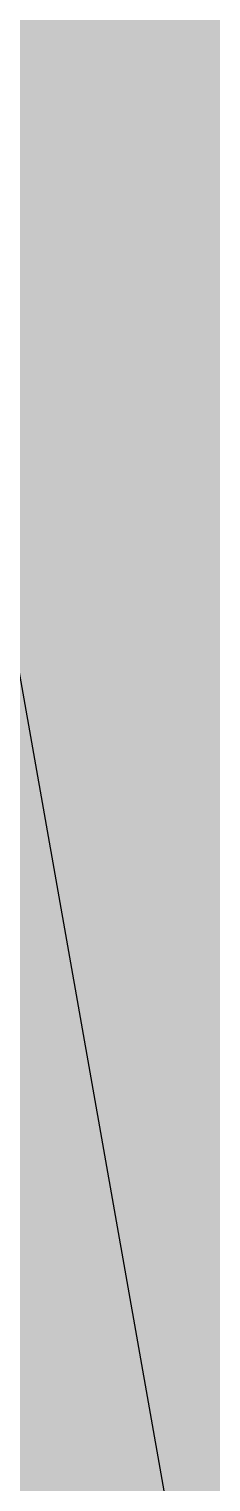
# Model space of a CAD drawing. Header units: millimetres. Extents: x -39 to 9534995, y -146829 to 289341.
# Drawn here: x 555411.12 to 555412.66, y -25099.76 to -25087.49 of the extents above; entities that cross this region are included whole.
import ezdxf
from ezdxf import colors
from ezdxf.entities.mleader import LeaderData, LeaderLine
from ezdxf.enums import TextEntityAlignment as Align
from ezdxf.math import Vec2, Vec3

# ---------------------------------------------------------------- set-up
doc = ezdxf.new("R2018")
doc.units = ezdxf.units.MM
for name, color, linetype, lineweight in [('АР_Маркер экспликации', 239, 'Continuous', 13), ('АР_Номер помещения', 250, 'Continuous', 9), ('АР_Отметки', 7, 'Continuous', 5), ('АР_Размеры', 175, 'Continuous', 9), ('АР_Сущ Несущая стена', 250, 'Continuous', 50)]:
    doc.layers.add(name, color=color, linetype=linetype, lineweight=lineweight)
doc.layers.add('АР_Названия помещений', color=124, linetype='Continuous', lineweight=5, plot=False)
doc.layers.add('АР_Помещения_площадь', color=19, linetype='Continuous', lineweight=9, plot=False)
doc.styles.add('ISOCPEUR', font='', dxfattribs={"height": 250})
doc.styles.get("Standard").update_dxf_attribs({"font": 'GOST.TTF'})
doc.styles.get('ISOCPEUR').set_extended_font_data('ISOCPEUR', italic=True)

# ---------------------------------------------------------------- blocks, each defined once
blk = doc.blocks.new('_DotSmall')
at = {"color": 0, "linetype": 'ByBlock', "const_width": 0.5}
blk.add_lwpolyline([(-0.0625, 0, 1), (0.0625, 0, 1)], format="xyb", close=True, dxfattribs=at)
blk = doc.blocks.new('*U86')
at = {"color": 7, "style": 'ISOCPEUR', "width": 0.7, "flags": 1}
blk.add_attdef('КАТЕГОРИЯ', (-499.166, -2092.186), '', height=250, dxfattribs=at)
at = {"layer": 'АР_Номер помещения', "color": 7, "style": 'ISOCPEUR', "width": 0.7}
blk.add_attdef('НОМЕР_ПОМЕЩЕНИЯ', text='', height=300, dxfattribs=at).set_placement((-13874.5, 6637.552), align=Align.MIDDLE_CENTER)
at = {"layer": 'АР_Помещения_площадь', "color": 7, "lineweight": 30, "width": 0.7, "flags": 104}
blk.add_attdef('ИМЯ_ПОМЕЩЕНИЯ', text='', height=100, dxfattribs=at).set_placement((157.628, 1217.141), align=Align.MIDDLE_CENTER)
at = {"layer": 'АР_Помещения_площадь', "color": 7, "style": 'ISOCPEUR', "width": 0.7}
blk.add_attdef('ПЛОЩАДЬ_ПОМЕЩЕНИЯ', text='', height=200, dxfattribs=at).set_placement((-12654.582, 407.672), align=Align.MIDDLE_RIGHT)
blk = doc.blocks.new('*U84')
at = {"color": 7, "style": 'ISOCPEUR', "width": 0.7, "flags": 1}
blk.add_attdef('КАТЕГОРИЯ', (-499.166, -2092.186), '', height=250, dxfattribs=at)
at = {"layer": 'АР_Номер помещения', "color": 7, "style": 'ISOCPEUR', "width": 0.7}
blk.add_attdef('НОМЕР_ПОМЕЩЕНИЯ', text='', height=300, dxfattribs=at).set_placement((-17424.901, 1870.773), align=Align.MIDDLE_CENTER)
at = {"layer": 'АР_Помещения_площадь', "color": 7, "lineweight": 30, "width": 0.7, "flags": 104}
blk.add_attdef('ИМЯ_ПОМЕЩЕНИЯ', text='', height=100, dxfattribs=at).set_placement((157.628, 1217.141), align=Align.MIDDLE_CENTER)
at = {"layer": 'АР_Помещения_площадь', "color": 7, "style": 'ISOCPEUR', "width": 0.7}
blk.add_attdef('ПЛОЩАДЬ_ПОМЕЩЕНИЯ', text='', height=200, dxfattribs=at).set_placement((-12452.811, 399.356), align=Align.MIDDLE_RIGHT)

msp = doc.modelspace()

# ---------------------------------------------------------------- linework, layer by layer
at = {"layer": 'АР_Размеры', "color": 5, "lineweight": 9, "ltscale": 100, "transparency": 33554687}
msp.add_lwpolyline([(555351.34, -25114.388), (555411.465, -25103.732), (555412.629, -25101.916), (555410.268, -25088.59), (555409.505, -25088.478), (555408.377, -25091.897), (555408.646, -25092.716), (555409.939, -25093.725), (555410.897, -25099.128), (555410.579, -25099.431), (555408.178, -25099.857), (555408.002, -25100.26), (555408.13, -25100.98), (555408.412, -25101.178), (555410.813, -25100.752), (555411.237, -25101.048), (555411.429, -25102.129), (555411.111, -25102.433), (555351.226, -25113.047)], dxfattribs=at)
msp.add_lwpolyline([(555351.34, -25114.388), (555411.465, -25103.732), (555412.629, -25101.916), (555410.268, -25088.59), (555409.505, -25088.478), (555408.377, -25091.897), (555408.646, -25092.716), (555409.939, -25093.725), (555410.897, -25099.128), (555410.579, -25099.431), (555408.178, -25099.857), (555408.002, -25100.26), (555408.13, -25100.98), (555408.412, -25101.178), (555410.813, -25100.752), (555411.237, -25101.048), (555411.429, -25102.129), (555411.111, -25102.433), (555351.226, -25113.047)], dxfattribs=at)
msp.add_lwpolyline([(555351.34, -25114.388), (555411.465, -25103.732), (555412.629, -25101.916), (555410.268, -25088.59), (555409.505, -25088.478), (555408.377, -25091.897), (555408.646, -25092.716), (555409.939, -25093.725), (555410.897, -25099.128), (555410.579, -25099.431), (555408.178, -25099.857), (555408.002, -25100.26), (555408.13, -25100.98), (555408.412, -25101.178), (555410.813, -25100.752), (555411.237, -25101.048), (555411.429, -25102.129), (555411.111, -25102.433), (555351.226, -25113.047)], dxfattribs=at)
msp.add_lwpolyline([(555351.34, -25114.388), (555411.465, -25103.732), (555412.629, -25101.916), (555410.268, -25088.59), (555409.505, -25088.478), (555408.377, -25091.897), (555408.646, -25092.716), (555409.939, -25093.725), (555410.897, -25099.128), (555410.579, -25099.431), (555408.178, -25099.857), (555408.002, -25100.26), (555408.13, -25100.98), (555408.412, -25101.178), (555410.813, -25100.752), (555411.237, -25101.048), (555411.429, -25102.129), (555411.111, -25102.433), (555351.226, -25113.047)], dxfattribs=at)
msp.add_lwpolyline([(555351.34, -25114.388), (555411.465, -25103.732), (555412.629, -25101.916), (555410.268, -25088.59), (555409.505, -25088.478), (555408.377, -25091.897), (555408.646, -25092.716), (555409.939, -25093.725), (555410.897, -25099.128), (555410.579, -25099.431), (555408.178, -25099.857), (555408.002, -25100.26), (555408.13, -25100.98), (555408.412, -25101.178), (555410.813, -25100.752), (555411.237, -25101.048), (555411.429, -25102.129), (555411.111, -25102.433), (555351.226, -25113.047)], dxfattribs=at)
msp.add_lwpolyline([(555351.34, -25114.388), (555411.465, -25103.732), (555412.629, -25101.916), (555410.268, -25088.59), (555409.505, -25088.478), (555408.377, -25091.897), (555408.646, -25092.716), (555409.939, -25093.725), (555410.897, -25099.128), (555410.579, -25099.431), (555408.178, -25099.857), (555408.002, -25100.26), (555408.13, -25100.98), (555408.412, -25101.178), (555410.813, -25100.752), (555411.237, -25101.048), (555411.429, -25102.129), (555411.111, -25102.433), (555351.226, -25113.047)], dxfattribs=at)
msp.add_lwpolyline([(555351.34, -25114.388), (555411.465, -25103.732), (555412.629, -25101.916), (555410.268, -25088.59), (555409.505, -25088.478), (555408.377, -25091.897), (555408.646, -25092.716), (555409.939, -25093.725), (555410.897, -25099.128), (555410.579, -25099.431), (555408.178, -25099.857), (555408.002, -25100.26), (555408.13, -25100.98), (555408.412, -25101.178), (555410.813, -25100.752), (555411.237, -25101.048), (555411.429, -25102.129), (555411.111, -25102.433), (555351.226, -25113.047)], dxfattribs=at)
msp.add_lwpolyline([(555351.34, -25114.388), (555411.465, -25103.732), (555412.629, -25101.916), (555410.268, -25088.59), (555409.505, -25088.478), (555408.377, -25091.897), (555408.646, -25092.716), (555409.939, -25093.725), (555410.897, -25099.128), (555410.579, -25099.431), (555408.178, -25099.857), (555408.002, -25100.26), (555408.13, -25100.98), (555408.412, -25101.178), (555410.813, -25100.752), (555411.237, -25101.048), (555411.429, -25102.129), (555411.111, -25102.433), (555351.226, -25113.047)], dxfattribs=at)
msp.add_lwpolyline([(555351.34, -25114.388), (555411.465, -25103.732), (555412.629, -25101.916), (555410.268, -25088.59), (555409.505, -25088.478), (555408.377, -25091.897), (555408.646, -25092.716), (555409.939, -25093.725), (555410.897, -25099.128), (555410.579, -25099.431), (555408.178, -25099.857), (555408.002, -25100.26), (555408.13, -25100.98), (555408.412, -25101.178), (555410.813, -25100.752), (555411.237, -25101.048), (555411.429, -25102.129), (555411.111, -25102.433), (555351.226, -25113.047)], dxfattribs=at)
msp.add_lwpolyline([(555351.34, -25114.388), (555411.465, -25103.732), (555412.629, -25101.916), (555410.268, -25088.59), (555409.505, -25088.478), (555408.377, -25091.897), (555408.646, -25092.716), (555409.939, -25093.725), (555410.897, -25099.128), (555410.579, -25099.431), (555408.178, -25099.857), (555408.002, -25100.26), (555408.13, -25100.98), (555408.412, -25101.178), (555410.813, -25100.752), (555411.237, -25101.048), (555411.429, -25102.129), (555411.111, -25102.433), (555351.226, -25113.047)], dxfattribs=at)
msp.add_lwpolyline([(555351.34, -25114.388), (555411.465, -25103.732), (555412.629, -25101.916), (555410.268, -25088.59), (555409.505, -25088.478), (555408.377, -25091.897), (555408.646, -25092.716), (555409.939, -25093.725), (555410.897, -25099.128), (555410.579, -25099.431), (555408.178, -25099.857), (555408.002, -25100.26), (555408.13, -25100.98), (555408.412, -25101.178), (555410.813, -25100.752), (555411.237, -25101.048), (555411.429, -25102.129), (555411.111, -25102.433), (555351.226, -25113.047)], dxfattribs=at)
msp.add_lwpolyline([(555351.34, -25114.388), (555411.465, -25103.732), (555412.629, -25101.916), (555410.268, -25088.59), (555409.505, -25088.478), (555408.377, -25091.897), (555408.646, -25092.716), (555409.939, -25093.725), (555410.897, -25099.128), (555410.579, -25099.431), (555408.178, -25099.857), (555408.002, -25100.26), (555408.13, -25100.98), (555408.412, -25101.178), (555410.813, -25100.752), (555411.237, -25101.048), (555411.429, -25102.129), (555411.111, -25102.433), (555351.226, -25113.047)], dxfattribs=at)
msp.add_lwpolyline([(555351.34, -25114.388), (555411.465, -25103.732), (555412.629, -25101.916), (555410.268, -25088.59), (555409.505, -25088.478), (555408.377, -25091.897), (555408.646, -25092.716), (555409.939, -25093.725), (555410.897, -25099.128), (555410.579, -25099.431), (555408.178, -25099.857), (555408.002, -25100.26), (555408.13, -25100.98), (555408.412, -25101.178), (555410.813, -25100.752), (555411.237, -25101.048), (555411.429, -25102.129), (555411.111, -25102.433), (555351.226, -25113.047)], dxfattribs=at)
msp.add_lwpolyline([(555351.34, -25114.388), (555411.465, -25103.732), (555412.629, -25101.916), (555410.268, -25088.59), (555409.505, -25088.478), (555408.377, -25091.897), (555408.646, -25092.716), (555409.939, -25093.725), (555410.897, -25099.128), (555410.579, -25099.431), (555408.178, -25099.857), (555408.002, -25100.26), (555408.13, -25100.98), (555408.412, -25101.178), (555410.813, -25100.752), (555411.237, -25101.048), (555411.429, -25102.129), (555411.111, -25102.433), (555351.226, -25113.047)], dxfattribs=at)
msp.add_lwpolyline([(555351.34, -25114.388), (555411.465, -25103.732), (555412.629, -25101.916), (555410.268, -25088.59), (555409.505, -25088.478), (555408.377, -25091.897), (555408.646, -25092.716), (555409.939, -25093.725), (555410.897, -25099.128), (555410.579, -25099.431), (555408.178, -25099.857), (555408.002, -25100.26), (555408.13, -25100.98), (555408.412, -25101.178), (555410.813, -25100.752), (555411.237, -25101.048), (555411.429, -25102.129), (555411.111, -25102.433), (555351.226, -25113.047)], dxfattribs=at)
msp.add_lwpolyline([(555351.34, -25114.388), (555411.465, -25103.732), (555412.629, -25101.916), (555410.268, -25088.59), (555409.505, -25088.478), (555408.377, -25091.897), (555408.646, -25092.716), (555409.939, -25093.725), (555410.897, -25099.128), (555410.579, -25099.431), (555408.178, -25099.857), (555408.002, -25100.26), (555408.13, -25100.98), (555408.412, -25101.178), (555410.813, -25100.752), (555411.237, -25101.048), (555411.429, -25102.129), (555411.111, -25102.433), (555351.226, -25113.047)], dxfattribs=at)
msp.add_lwpolyline([(555351.34, -25114.388), (555411.465, -25103.732), (555412.629, -25101.916), (555410.268, -25088.59), (555409.505, -25088.478), (555408.377, -25091.897), (555408.646, -25092.716), (555409.939, -25093.725), (555410.897, -25099.128), (555410.579, -25099.431), (555408.178, -25099.857), (555408.002, -25100.26), (555408.13, -25100.98), (555408.412, -25101.178), (555410.813, -25100.752), (555411.237, -25101.048), (555411.429, -25102.129), (555411.111, -25102.433), (555351.226, -25113.047)], dxfattribs=at)
msp.add_lwpolyline([(555351.34, -25114.388), (555411.465, -25103.732), (555412.629, -25101.916), (555410.268, -25088.59), (555409.505, -25088.478), (555408.377, -25091.897), (555408.646, -25092.716), (555409.939, -25093.725), (555410.897, -25099.128), (555410.579, -25099.431), (555408.178, -25099.857), (555408.002, -25100.26), (555408.13, -25100.98), (555408.412, -25101.178), (555410.813, -25100.752), (555411.237, -25101.048), (555411.429, -25102.129), (555411.111, -25102.433), (555351.226, -25113.047)], dxfattribs=at)
msp.add_lwpolyline([(555351.34, -25114.388), (555411.465, -25103.732), (555412.629, -25101.916), (555410.268, -25088.59), (555409.505, -25088.478), (555408.377, -25091.897), (555408.646, -25092.716), (555409.939, -25093.725), (555410.897, -25099.128), (555410.579, -25099.431), (555408.178, -25099.857), (555408.002, -25100.26), (555408.13, -25100.98), (555408.412, -25101.178), (555410.813, -25100.752), (555411.237, -25101.048), (555411.429, -25102.129), (555411.111, -25102.433), (555351.226, -25113.047)], dxfattribs=at)
msp.add_lwpolyline([(555351.34, -25114.388), (555411.465, -25103.732), (555412.629, -25101.916), (555410.268, -25088.59), (555409.505, -25088.478), (555408.377, -25091.897), (555408.646, -25092.716), (555409.939, -25093.725), (555410.897, -25099.128), (555410.579, -25099.431), (555408.178, -25099.857), (555408.002, -25100.26), (555408.13, -25100.98), (555408.412, -25101.178), (555410.813, -25100.752), (555411.237, -25101.048), (555411.429, -25102.129), (555411.111, -25102.433), (555351.226, -25113.047)], dxfattribs=at)
msp.add_lwpolyline([(555351.34, -25114.388), (555411.465, -25103.732), (555412.629, -25101.916), (555410.268, -25088.59), (555409.505, -25088.478), (555408.377, -25091.897), (555408.646, -25092.716), (555409.939, -25093.725), (555410.897, -25099.128), (555410.579, -25099.431), (555408.178, -25099.857), (555408.002, -25100.26), (555408.13, -25100.98), (555408.412, -25101.178), (555410.813, -25100.752), (555411.237, -25101.048), (555411.429, -25102.129), (555411.111, -25102.433), (555351.226, -25113.047)], dxfattribs=at)
msp.add_lwpolyline([(555351.34, -25114.388), (555411.465, -25103.732), (555412.629, -25101.916), (555410.268, -25088.59), (555409.505, -25088.478), (555408.377, -25091.897), (555408.646, -25092.716), (555409.939, -25093.725), (555410.897, -25099.128), (555410.579, -25099.431), (555408.178, -25099.857), (555408.002, -25100.26), (555408.13, -25100.98), (555408.412, -25101.178), (555410.813, -25100.752), (555411.237, -25101.048), (555411.429, -25102.129), (555411.111, -25102.433), (555351.226, -25113.047)], dxfattribs=at)
msp.add_lwpolyline([(555351.34, -25114.388), (555411.465, -25103.732), (555412.629, -25101.916), (555410.268, -25088.59), (555409.505, -25088.478), (555408.377, -25091.897), (555408.646, -25092.716), (555409.939, -25093.725), (555410.897, -25099.128), (555410.579, -25099.431), (555408.178, -25099.857), (555408.002, -25100.26), (555408.13, -25100.98), (555408.412, -25101.178), (555410.813, -25100.752), (555411.237, -25101.048), (555411.429, -25102.129), (555411.111, -25102.433), (555351.226, -25113.047)], dxfattribs=at)
msp.add_lwpolyline([(555351.34, -25114.388), (555411.465, -25103.732), (555412.629, -25101.916), (555410.268, -25088.59), (555409.505, -25088.478), (555408.377, -25091.897), (555408.646, -25092.716), (555409.939, -25093.725), (555410.897, -25099.128), (555410.579, -25099.431), (555408.178, -25099.857), (555408.002, -25100.26), (555408.13, -25100.98), (555408.412, -25101.178), (555410.813, -25100.752), (555411.237, -25101.048), (555411.429, -25102.129), (555411.111, -25102.433), (555351.226, -25113.047)], dxfattribs=at)
msp.add_lwpolyline([(555351.34, -25114.388), (555411.465, -25103.732), (555412.629, -25101.916), (555410.268, -25088.59), (555409.505, -25088.478), (555408.377, -25091.897), (555408.646, -25092.716), (555409.939, -25093.725), (555410.897, -25099.128), (555410.579, -25099.431), (555408.178, -25099.857), (555408.002, -25100.26), (555408.13, -25100.98), (555408.412, -25101.178), (555410.813, -25100.752), (555411.237, -25101.048), (555411.429, -25102.129), (555411.111, -25102.433), (555351.226, -25113.047)], dxfattribs=at)
msp.add_lwpolyline([(555351.34, -25114.388), (555411.465, -25103.732), (555412.629, -25101.916), (555410.268, -25088.59), (555409.505, -25088.478), (555408.377, -25091.897), (555408.646, -25092.716), (555409.939, -25093.725), (555410.897, -25099.128), (555410.579, -25099.431), (555408.178, -25099.857), (555408.002, -25100.26), (555408.13, -25100.98), (555408.412, -25101.178), (555410.813, -25100.752), (555411.237, -25101.048), (555411.429, -25102.129), (555411.111, -25102.433), (555351.226, -25113.047)], dxfattribs=at)
msp.add_lwpolyline([(555351.34, -25114.388), (555411.465, -25103.732), (555412.629, -25101.916), (555410.268, -25088.59), (555409.505, -25088.478), (555408.377, -25091.897), (555408.646, -25092.716), (555409.939, -25093.725), (555410.897, -25099.128), (555410.579, -25099.431), (555408.178, -25099.857), (555408.002, -25100.26), (555408.13, -25100.98), (555408.412, -25101.178), (555410.813, -25100.752), (555411.237, -25101.048), (555411.429, -25102.129), (555411.111, -25102.433), (555351.226, -25113.047)], dxfattribs=at)
msp.add_lwpolyline([(555351.34, -25114.388), (555411.465, -25103.732), (555412.629, -25101.916), (555410.268, -25088.59), (555409.505, -25088.478), (555408.377, -25091.897), (555408.646, -25092.716), (555409.939, -25093.725), (555410.897, -25099.128), (555410.579, -25099.431), (555408.178, -25099.857), (555408.002, -25100.26), (555408.13, -25100.98), (555408.412, -25101.178), (555410.813, -25100.752), (555411.237, -25101.048), (555411.429, -25102.129), (555411.111, -25102.433), (555351.226, -25113.047)], dxfattribs=at)
msp.add_lwpolyline([(555351.34, -25114.388), (555411.465, -25103.732), (555412.629, -25101.916), (555410.268, -25088.59), (555409.505, -25088.478), (555408.377, -25091.897), (555408.646, -25092.716), (555409.939, -25093.725), (555410.897, -25099.128), (555410.579, -25099.431), (555408.178, -25099.857), (555408.002, -25100.26), (555408.13, -25100.98), (555408.412, -25101.178), (555410.813, -25100.752), (555411.237, -25101.048), (555411.429, -25102.129), (555411.111, -25102.433), (555351.226, -25113.047)], dxfattribs=at)
msp.add_lwpolyline([(555351.34, -25114.388), (555411.465, -25103.732), (555412.629, -25101.916), (555410.268, -25088.59), (555409.505, -25088.478), (555408.377, -25091.897), (555408.646, -25092.716), (555409.939, -25093.725), (555410.897, -25099.128), (555410.579, -25099.431), (555408.178, -25099.857), (555408.002, -25100.26), (555408.13, -25100.98), (555408.412, -25101.178), (555410.813, -25100.752), (555411.237, -25101.048), (555411.429, -25102.129), (555411.111, -25102.433), (555351.226, -25113.047)], dxfattribs=at)
msp.add_lwpolyline([(555351.34, -25114.388), (555411.465, -25103.732), (555412.629, -25101.916), (555410.268, -25088.59), (555409.505, -25088.478), (555408.377, -25091.897), (555408.646, -25092.716), (555409.939, -25093.725), (555410.897, -25099.128), (555410.579, -25099.431), (555408.178, -25099.857), (555408.002, -25100.26), (555408.13, -25100.98), (555408.412, -25101.178), (555410.813, -25100.752), (555411.237, -25101.048), (555411.429, -25102.129), (555411.111, -25102.433), (555351.226, -25113.047)], dxfattribs=at)
msp.add_lwpolyline([(555351.34, -25114.388), (555411.465, -25103.732), (555412.629, -25101.916), (555410.268, -25088.59), (555409.505, -25088.478), (555408.377, -25091.897), (555408.646, -25092.716), (555409.939, -25093.725), (555410.897, -25099.128), (555410.579, -25099.431), (555408.178, -25099.857), (555408.002, -25100.26), (555408.13, -25100.98), (555408.412, -25101.178), (555410.813, -25100.752), (555411.237, -25101.048), (555411.429, -25102.129), (555411.111, -25102.433), (555351.226, -25113.047)], dxfattribs=at)
msp.add_lwpolyline([(555351.34, -25114.388), (555411.465, -25103.732), (555412.629, -25101.916), (555410.268, -25088.59), (555409.505, -25088.478), (555408.377, -25091.897), (555408.646, -25092.716), (555409.939, -25093.725), (555410.897, -25099.128), (555410.579, -25099.431), (555408.178, -25099.857), (555408.002, -25100.26), (555408.13, -25100.98), (555408.412, -25101.178), (555410.813, -25100.752), (555411.237, -25101.048), (555411.429, -25102.129), (555411.111, -25102.433), (555351.226, -25113.047)], dxfattribs=at)
msp.add_lwpolyline([(555351.34, -25114.388), (555411.465, -25103.732), (555412.629, -25101.916), (555410.268, -25088.59), (555409.505, -25088.478), (555408.377, -25091.897), (555408.646, -25092.716), (555409.939, -25093.725), (555410.897, -25099.128), (555410.579, -25099.431), (555408.178, -25099.857), (555408.002, -25100.26), (555408.13, -25100.98), (555408.412, -25101.178), (555410.813, -25100.752), (555411.237, -25101.048), (555411.429, -25102.129), (555411.111, -25102.433), (555351.226, -25113.047)], dxfattribs=at)
msp.add_lwpolyline([(555351.34, -25114.388), (555411.465, -25103.732), (555412.629, -25101.916), (555410.268, -25088.59), (555409.505, -25088.478), (555408.377, -25091.897), (555408.646, -25092.716), (555409.939, -25093.725), (555410.897, -25099.128), (555410.579, -25099.431), (555408.178, -25099.857), (555408.002, -25100.26), (555408.13, -25100.98), (555408.412, -25101.178), (555410.813, -25100.752), (555411.237, -25101.048), (555411.429, -25102.129), (555411.111, -25102.433), (555351.226, -25113.047)], dxfattribs=at)
msp.add_lwpolyline([(555351.34, -25114.388), (555411.465, -25103.732), (555412.629, -25101.916), (555410.268, -25088.59), (555409.505, -25088.478), (555408.377, -25091.897), (555408.646, -25092.716), (555409.939, -25093.725), (555410.897, -25099.128), (555410.579, -25099.431), (555408.178, -25099.857), (555408.002, -25100.26), (555408.13, -25100.98), (555408.412, -25101.178), (555410.813, -25100.752), (555411.237, -25101.048), (555411.429, -25102.129), (555411.111, -25102.433), (555351.226, -25113.047)], dxfattribs=at)
msp.add_lwpolyline([(555351.34, -25114.388), (555411.465, -25103.732), (555412.629, -25101.916), (555410.268, -25088.59), (555409.505, -25088.478), (555408.377, -25091.897), (555408.646, -25092.716), (555409.939, -25093.725), (555410.897, -25099.128), (555410.579, -25099.431), (555408.178, -25099.857), (555408.002, -25100.26), (555408.13, -25100.98), (555408.412, -25101.178), (555410.813, -25100.752), (555411.237, -25101.048), (555411.429, -25102.129), (555411.111, -25102.433), (555351.226, -25113.047)], dxfattribs=at)
msp.add_lwpolyline([(555351.34, -25114.388), (555411.465, -25103.732), (555412.629, -25101.916), (555410.268, -25088.59), (555409.505, -25088.478), (555408.377, -25091.897), (555408.646, -25092.716), (555409.939, -25093.725), (555410.897, -25099.128), (555410.579, -25099.431), (555408.178, -25099.857), (555408.002, -25100.26), (555408.13, -25100.98), (555408.412, -25101.178), (555410.813, -25100.752), (555411.237, -25101.048), (555411.429, -25102.129), (555411.111, -25102.433), (555351.226, -25113.047)], dxfattribs=at)
msp.add_lwpolyline([(555351.34, -25114.388), (555411.465, -25103.732), (555412.629, -25101.916), (555410.268, -25088.59), (555409.505, -25088.478), (555408.377, -25091.897), (555408.646, -25092.716), (555409.939, -25093.725), (555410.897, -25099.128), (555410.579, -25099.431), (555408.178, -25099.857), (555408.002, -25100.26), (555408.13, -25100.98), (555408.412, -25101.178), (555410.813, -25100.752), (555411.237, -25101.048), (555411.429, -25102.129), (555411.111, -25102.433), (555351.226, -25113.047)], dxfattribs=at)
msp.add_lwpolyline([(555351.34, -25114.388), (555411.465, -25103.732), (555412.629, -25101.916), (555410.268, -25088.59), (555409.505, -25088.478), (555408.377, -25091.897), (555408.646, -25092.716), (555409.939, -25093.725), (555410.897, -25099.128), (555410.579, -25099.431), (555408.178, -25099.857), (555408.002, -25100.26), (555408.13, -25100.98), (555408.412, -25101.178), (555410.813, -25100.752), (555411.237, -25101.048), (555411.429, -25102.129), (555411.111, -25102.433), (555351.226, -25113.047)], dxfattribs=at)
msp.add_lwpolyline([(555351.34, -25114.388), (555411.465, -25103.732), (555412.629, -25101.916), (555410.268, -25088.59), (555409.505, -25088.478), (555408.377, -25091.897), (555408.646, -25092.716), (555409.939, -25093.725), (555410.897, -25099.128), (555410.579, -25099.431), (555408.178, -25099.857), (555408.002, -25100.26), (555408.13, -25100.98), (555408.412, -25101.178), (555410.813, -25100.752), (555411.237, -25101.048), (555411.429, -25102.129), (555411.111, -25102.433), (555351.226, -25113.047)], dxfattribs=at)
msp.add_lwpolyline([(555351.34, -25114.388), (555411.465, -25103.732), (555412.629, -25101.916), (555410.268, -25088.59), (555409.505, -25088.478), (555408.377, -25091.897), (555408.646, -25092.716), (555409.939, -25093.725), (555410.897, -25099.128), (555410.579, -25099.431), (555408.178, -25099.857), (555408.002, -25100.26), (555408.13, -25100.98), (555408.412, -25101.178), (555410.813, -25100.752), (555411.237, -25101.048), (555411.429, -25102.129), (555411.111, -25102.433), (555351.226, -25113.047)], dxfattribs=at)
msp.add_lwpolyline([(555351.34, -25114.388), (555411.465, -25103.732), (555412.629, -25101.916), (555410.268, -25088.59), (555409.505, -25088.478), (555408.377, -25091.897), (555408.646, -25092.716), (555409.939, -25093.725), (555410.897, -25099.128), (555410.579, -25099.431), (555408.178, -25099.857), (555408.002, -25100.26), (555408.13, -25100.98), (555408.412, -25101.178), (555410.813, -25100.752), (555411.237, -25101.048), (555411.429, -25102.129), (555411.111, -25102.433), (555351.226, -25113.047)], dxfattribs=at)
msp.add_lwpolyline([(555351.34, -25114.388), (555411.465, -25103.732), (555412.629, -25101.916), (555410.268, -25088.59), (555409.505, -25088.478), (555408.377, -25091.897), (555408.646, -25092.716), (555409.939, -25093.725), (555410.897, -25099.128), (555410.579, -25099.431), (555408.178, -25099.857), (555408.002, -25100.26), (555408.13, -25100.98), (555408.412, -25101.178), (555410.813, -25100.752), (555411.237, -25101.048), (555411.429, -25102.129), (555411.111, -25102.433), (555351.226, -25113.047)], dxfattribs=at)
msp.add_lwpolyline([(555351.34, -25114.388), (555411.465, -25103.732), (555412.629, -25101.916), (555410.268, -25088.59), (555409.505, -25088.478), (555408.377, -25091.897), (555408.646, -25092.716), (555409.939, -25093.725), (555410.897, -25099.128), (555410.579, -25099.431), (555408.178, -25099.857), (555408.002, -25100.26), (555408.13, -25100.98), (555408.412, -25101.178), (555410.813, -25100.752), (555411.237, -25101.048), (555411.429, -25102.129), (555411.111, -25102.433), (555351.226, -25113.047)], dxfattribs=at)
msp.add_lwpolyline([(555351.34, -25114.388), (555411.465, -25103.732), (555412.629, -25101.916), (555410.268, -25088.59), (555409.505, -25088.478), (555408.377, -25091.897), (555408.646, -25092.716), (555409.939, -25093.725), (555410.897, -25099.128), (555410.579, -25099.431), (555408.178, -25099.857), (555408.002, -25100.26), (555408.13, -25100.98), (555408.412, -25101.178), (555410.813, -25100.752), (555411.237, -25101.048), (555411.429, -25102.129), (555411.111, -25102.433), (555351.226, -25113.047)], dxfattribs=at)
msp.add_lwpolyline([(555351.34, -25114.388), (555411.465, -25103.732), (555412.629, -25101.916), (555410.268, -25088.59), (555409.505, -25088.478), (555408.377, -25091.897), (555408.646, -25092.716), (555409.939, -25093.725), (555410.897, -25099.128), (555410.579, -25099.431), (555408.178, -25099.857), (555408.002, -25100.26), (555408.13, -25100.98), (555408.412, -25101.178), (555410.813, -25100.752), (555411.237, -25101.048), (555411.429, -25102.129), (555411.111, -25102.433), (555351.226, -25113.047)], dxfattribs=at)
msp.add_lwpolyline([(555351.34, -25114.388), (555411.465, -25103.732), (555412.629, -25101.916), (555410.268, -25088.59), (555409.505, -25088.478), (555408.377, -25091.897), (555408.646, -25092.716), (555409.939, -25093.725), (555410.897, -25099.128), (555410.579, -25099.431), (555408.178, -25099.857), (555408.002, -25100.26), (555408.13, -25100.98), (555408.412, -25101.178), (555410.813, -25100.752), (555411.237, -25101.048), (555411.429, -25102.129), (555411.111, -25102.433), (555351.226, -25113.047)], dxfattribs=at)
msp.add_lwpolyline([(555351.34, -25114.388), (555411.465, -25103.732), (555412.629, -25101.916), (555410.268, -25088.59), (555409.505, -25088.478), (555408.377, -25091.897), (555408.646, -25092.716), (555409.939, -25093.725), (555410.897, -25099.128), (555410.579, -25099.431), (555408.178, -25099.857), (555408.002, -25100.26), (555408.13, -25100.98), (555408.412, -25101.178), (555410.813, -25100.752), (555411.237, -25101.048), (555411.429, -25102.129), (555411.111, -25102.433), (555351.226, -25113.047)], dxfattribs=at)
msp.add_lwpolyline([(555351.34, -25114.388), (555411.465, -25103.732), (555412.629, -25101.916), (555410.268, -25088.59), (555409.505, -25088.478), (555408.377, -25091.897), (555408.646, -25092.716), (555409.939, -25093.725), (555410.897, -25099.128), (555410.579, -25099.431), (555408.178, -25099.857), (555408.002, -25100.26), (555408.13, -25100.98), (555408.412, -25101.178), (555410.813, -25100.752), (555411.237, -25101.048), (555411.429, -25102.129), (555411.111, -25102.433), (555351.226, -25113.047)], dxfattribs=at)
msp.add_lwpolyline([(555351.34, -25114.388), (555411.465, -25103.732), (555412.629, -25101.916), (555410.268, -25088.59), (555409.505, -25088.478), (555408.377, -25091.897), (555408.646, -25092.716), (555409.939, -25093.725), (555410.897, -25099.128), (555410.579, -25099.431), (555408.178, -25099.857), (555408.002, -25100.26), (555408.13, -25100.98), (555408.412, -25101.178), (555410.813, -25100.752), (555411.237, -25101.048), (555411.429, -25102.129), (555411.111, -25102.433), (555351.226, -25113.047)], dxfattribs=at)
msp.add_lwpolyline([(555351.34, -25114.388), (555411.465, -25103.732), (555412.629, -25101.916), (555410.268, -25088.59), (555409.505, -25088.478), (555408.377, -25091.897), (555408.646, -25092.716), (555409.939, -25093.725), (555410.897, -25099.128), (555410.579, -25099.431), (555408.178, -25099.857), (555408.002, -25100.26), (555408.13, -25100.98), (555408.412, -25101.178), (555410.813, -25100.752), (555411.237, -25101.048), (555411.429, -25102.129), (555411.111, -25102.433), (555351.226, -25113.047)], dxfattribs=at)
msp.add_lwpolyline([(555351.34, -25114.388), (555411.465, -25103.732), (555412.629, -25101.916), (555410.268, -25088.59), (555409.505, -25088.478), (555408.377, -25091.897), (555408.646, -25092.716), (555409.939, -25093.725), (555410.897, -25099.128), (555410.579, -25099.431), (555408.178, -25099.857), (555408.002, -25100.26), (555408.13, -25100.98), (555408.412, -25101.178), (555410.813, -25100.752), (555411.237, -25101.048), (555411.429, -25102.129), (555411.111, -25102.433), (555351.226, -25113.047)], dxfattribs=at)
msp.add_lwpolyline([(555351.34, -25114.388), (555411.465, -25103.732), (555412.629, -25101.916), (555410.268, -25088.59), (555409.505, -25088.478), (555408.377, -25091.897), (555408.646, -25092.716), (555409.939, -25093.725), (555410.897, -25099.128), (555410.579, -25099.431), (555408.178, -25099.857), (555408.002, -25100.26), (555408.13, -25100.98), (555408.412, -25101.178), (555410.813, -25100.752), (555411.237, -25101.048), (555411.429, -25102.129), (555411.111, -25102.433), (555351.226, -25113.047)], dxfattribs=at)
msp.add_lwpolyline([(555351.34, -25114.388), (555411.465, -25103.732), (555412.629, -25101.916), (555410.268, -25088.59), (555409.505, -25088.478), (555408.377, -25091.897), (555408.646, -25092.716), (555409.939, -25093.725), (555410.897, -25099.128), (555410.579, -25099.431), (555408.178, -25099.857), (555408.002, -25100.26), (555408.13, -25100.98), (555408.412, -25101.178), (555410.813, -25100.752), (555411.237, -25101.048), (555411.429, -25102.129), (555411.111, -25102.433), (555351.226, -25113.047)], dxfattribs=at)
msp.add_lwpolyline([(555351.34, -25114.388), (555411.465, -25103.732), (555412.629, -25101.916), (555410.268, -25088.59), (555409.505, -25088.478), (555408.377, -25091.897), (555408.646, -25092.716), (555409.939, -25093.725), (555410.897, -25099.128), (555410.579, -25099.431), (555408.178, -25099.857), (555408.002, -25100.26), (555408.13, -25100.98), (555408.412, -25101.178), (555410.813, -25100.752), (555411.237, -25101.048), (555411.429, -25102.129), (555411.111, -25102.433), (555351.226, -25113.047)], dxfattribs=at)
msp.add_lwpolyline([(555351.34, -25114.388), (555411.465, -25103.732), (555412.629, -25101.916), (555410.268, -25088.59), (555409.505, -25088.478), (555408.377, -25091.897), (555408.646, -25092.716), (555409.939, -25093.725), (555410.897, -25099.128), (555410.579, -25099.431), (555408.178, -25099.857), (555408.002, -25100.26), (555408.13, -25100.98), (555408.412, -25101.178), (555410.813, -25100.752), (555411.237, -25101.048), (555411.429, -25102.129), (555411.111, -25102.433), (555351.226, -25113.047)], dxfattribs=at)
msp.add_lwpolyline([(555351.34, -25114.388), (555411.465, -25103.732), (555412.629, -25101.916), (555410.268, -25088.59), (555409.505, -25088.478), (555408.377, -25091.897), (555408.646, -25092.716), (555409.939, -25093.725), (555410.897, -25099.128), (555410.579, -25099.431), (555408.178, -25099.857), (555408.002, -25100.26), (555408.13, -25100.98), (555408.412, -25101.178), (555410.813, -25100.752), (555411.237, -25101.048), (555411.429, -25102.129), (555411.111, -25102.433), (555351.226, -25113.047)], dxfattribs=at)
msp.add_lwpolyline([(555351.34, -25114.388), (555411.465, -25103.732), (555412.629, -25101.916), (555410.268, -25088.59), (555409.505, -25088.478), (555408.377, -25091.897), (555408.646, -25092.716), (555409.939, -25093.725), (555410.897, -25099.128), (555410.579, -25099.431), (555408.178, -25099.857), (555408.002, -25100.26), (555408.13, -25100.98), (555408.412, -25101.178), (555410.813, -25100.752), (555411.237, -25101.048), (555411.429, -25102.129), (555411.111, -25102.433), (555351.226, -25113.047)], dxfattribs=at)
msp.add_lwpolyline([(555351.34, -25114.388), (555411.465, -25103.732), (555412.629, -25101.916), (555410.268, -25088.59), (555409.505, -25088.478), (555408.377, -25091.897), (555408.646, -25092.716), (555409.939, -25093.725), (555410.897, -25099.128), (555410.579, -25099.431), (555408.178, -25099.857), (555408.002, -25100.26), (555408.13, -25100.98), (555408.412, -25101.178), (555410.813, -25100.752), (555411.237, -25101.048), (555411.429, -25102.129), (555411.111, -25102.433), (555351.226, -25113.047)], dxfattribs=at)
msp.add_lwpolyline([(555351.34, -25114.388), (555411.465, -25103.732), (555412.629, -25101.916), (555410.268, -25088.59), (555409.505, -25088.478), (555408.377, -25091.897), (555408.646, -25092.716), (555409.939, -25093.725), (555410.897, -25099.128), (555410.579, -25099.431), (555408.178, -25099.857), (555408.002, -25100.26), (555408.13, -25100.98), (555408.412, -25101.178), (555410.813, -25100.752), (555411.237, -25101.048), (555411.429, -25102.129), (555411.111, -25102.433), (555351.226, -25113.047)], dxfattribs=at)
msp.add_lwpolyline([(555351.34, -25114.388), (555411.465, -25103.732), (555412.629, -25101.916), (555410.268, -25088.59), (555409.505, -25088.478), (555408.377, -25091.897), (555408.646, -25092.716), (555409.939, -25093.725), (555410.897, -25099.128), (555410.579, -25099.431), (555408.178, -25099.857), (555408.002, -25100.26), (555408.13, -25100.98), (555408.412, -25101.178), (555410.813, -25100.752), (555411.237, -25101.048), (555411.429, -25102.129), (555411.111, -25102.433), (555351.226, -25113.047)], dxfattribs=at)
msp.add_lwpolyline([(555351.34, -25114.388), (555411.465, -25103.732), (555412.629, -25101.916), (555410.268, -25088.59), (555409.505, -25088.478), (555408.377, -25091.897), (555408.646, -25092.716), (555409.939, -25093.725), (555410.897, -25099.128), (555410.579, -25099.431), (555408.178, -25099.857), (555408.002, -25100.26), (555408.13, -25100.98), (555408.412, -25101.178), (555410.813, -25100.752), (555411.237, -25101.048), (555411.429, -25102.129), (555411.111, -25102.433), (555351.226, -25113.047)], dxfattribs=at)
msp.add_lwpolyline([(555351.34, -25114.388), (555411.465, -25103.732), (555412.629, -25101.916), (555410.268, -25088.59), (555409.505, -25088.478), (555408.377, -25091.897), (555408.646, -25092.716), (555409.939, -25093.725), (555410.897, -25099.128), (555410.579, -25099.431), (555408.178, -25099.857), (555408.002, -25100.26), (555408.13, -25100.98), (555408.412, -25101.178), (555410.813, -25100.752), (555411.237, -25101.048), (555411.429, -25102.129), (555411.111, -25102.433), (555351.226, -25113.047)], dxfattribs=at)
msp.add_lwpolyline([(555351.34, -25114.388), (555411.465, -25103.732), (555412.629, -25101.916), (555410.268, -25088.59), (555409.505, -25088.478), (555408.377, -25091.897), (555408.646, -25092.716), (555409.939, -25093.725), (555410.897, -25099.128), (555410.579, -25099.431), (555408.178, -25099.857), (555408.002, -25100.26), (555408.13, -25100.98), (555408.412, -25101.178), (555410.813, -25100.752), (555411.237, -25101.048), (555411.429, -25102.129), (555411.111, -25102.433), (555351.226, -25113.047)], dxfattribs=at)
msp.add_lwpolyline([(555351.34, -25114.388), (555411.465, -25103.732), (555412.629, -25101.916), (555410.268, -25088.59), (555409.505, -25088.478), (555408.377, -25091.897), (555408.646, -25092.716), (555409.939, -25093.725), (555410.897, -25099.128), (555410.579, -25099.431), (555408.178, -25099.857), (555408.002, -25100.26), (555408.13, -25100.98), (555408.412, -25101.178), (555410.813, -25100.752), (555411.237, -25101.048), (555411.429, -25102.129), (555411.111, -25102.433), (555351.226, -25113.047)], dxfattribs=at)
msp.add_lwpolyline([(555351.34, -25114.388), (555411.465, -25103.732), (555412.629, -25101.916), (555410.268, -25088.59), (555409.505, -25088.478), (555408.377, -25091.897), (555408.646, -25092.716), (555409.939, -25093.725), (555410.897, -25099.128), (555410.579, -25099.431), (555408.178, -25099.857), (555408.002, -25100.26), (555408.13, -25100.98), (555408.412, -25101.178), (555410.813, -25100.752), (555411.237, -25101.048), (555411.429, -25102.129), (555411.111, -25102.433), (555351.226, -25113.047)], dxfattribs=at)
msp.add_lwpolyline([(555351.34, -25114.388), (555411.465, -25103.732), (555412.629, -25101.916), (555410.268, -25088.59), (555409.505, -25088.478), (555408.377, -25091.897), (555408.646, -25092.716), (555409.939, -25093.725), (555410.897, -25099.128), (555410.579, -25099.431), (555408.178, -25099.857), (555408.002, -25100.26), (555408.13, -25100.98), (555408.412, -25101.178), (555410.813, -25100.752), (555411.237, -25101.048), (555411.429, -25102.129), (555411.111, -25102.433), (555351.226, -25113.047)], dxfattribs=at)
msp.add_lwpolyline([(555351.34, -25114.388), (555411.465, -25103.732), (555412.629, -25101.916), (555410.268, -25088.59), (555409.505, -25088.478), (555408.377, -25091.897), (555408.646, -25092.716), (555409.939, -25093.725), (555410.897, -25099.128), (555410.579, -25099.431), (555408.178, -25099.857), (555408.002, -25100.26), (555408.13, -25100.98), (555408.412, -25101.178), (555410.813, -25100.752), (555411.237, -25101.048), (555411.429, -25102.129), (555411.111, -25102.433), (555351.226, -25113.047)], dxfattribs=at)
msp.add_lwpolyline([(555351.34, -25114.388), (555411.465, -25103.732), (555412.629, -25101.916), (555410.268, -25088.59), (555409.505, -25088.478), (555408.377, -25091.897), (555408.646, -25092.716), (555409.939, -25093.725), (555410.897, -25099.128), (555410.579, -25099.431), (555408.178, -25099.857), (555408.002, -25100.26), (555408.13, -25100.98), (555408.412, -25101.178), (555410.813, -25100.752), (555411.237, -25101.048), (555411.429, -25102.129), (555411.111, -25102.433), (555351.226, -25113.047)], dxfattribs=at)
msp.add_lwpolyline([(555351.34, -25114.388), (555411.465, -25103.732), (555412.629, -25101.916), (555410.268, -25088.59), (555409.505, -25088.478), (555408.377, -25091.897), (555408.646, -25092.716), (555409.939, -25093.725), (555410.897, -25099.128), (555410.579, -25099.431), (555408.178, -25099.857), (555408.002, -25100.26), (555408.13, -25100.98), (555408.412, -25101.178), (555410.813, -25100.752), (555411.237, -25101.048), (555411.429, -25102.129), (555411.111, -25102.433), (555351.226, -25113.047)], dxfattribs=at)
msp.add_lwpolyline([(555351.34, -25114.388), (555411.465, -25103.732), (555412.629, -25101.916), (555410.268, -25088.59), (555409.505, -25088.478), (555408.377, -25091.897), (555408.646, -25092.716), (555409.939, -25093.725), (555410.897, -25099.128), (555410.579, -25099.431), (555408.178, -25099.857), (555408.002, -25100.26), (555408.13, -25100.98), (555408.412, -25101.178), (555410.813, -25100.752), (555411.237, -25101.048), (555411.429, -25102.129), (555411.111, -25102.433), (555351.226, -25113.047)], dxfattribs=at)
msp.add_lwpolyline([(555351.34, -25114.388), (555411.465, -25103.732), (555412.629, -25101.916), (555410.268, -25088.59), (555409.505, -25088.478), (555408.377, -25091.897), (555408.646, -25092.716), (555409.939, -25093.725), (555410.897, -25099.128), (555410.579, -25099.431), (555408.178, -25099.857), (555408.002, -25100.26), (555408.13, -25100.98), (555408.412, -25101.178), (555410.813, -25100.752), (555411.237, -25101.048), (555411.429, -25102.129), (555411.111, -25102.433), (555351.226, -25113.047)], dxfattribs=at)
msp.add_lwpolyline([(555351.34, -25114.388), (555411.465, -25103.732), (555412.629, -25101.916), (555410.268, -25088.59), (555409.505, -25088.478), (555408.377, -25091.897), (555408.646, -25092.716), (555409.939, -25093.725), (555410.897, -25099.128), (555410.579, -25099.431), (555408.178, -25099.857), (555408.002, -25100.26), (555408.13, -25100.98), (555408.412, -25101.178), (555410.813, -25100.752), (555411.237, -25101.048), (555411.429, -25102.129), (555411.111, -25102.433), (555351.226, -25113.047)], dxfattribs=at)
msp.add_lwpolyline([(555351.34, -25114.388), (555411.465, -25103.732), (555412.629, -25101.916), (555410.268, -25088.59), (555409.505, -25088.478), (555408.377, -25091.897), (555408.646, -25092.716), (555409.939, -25093.725), (555410.897, -25099.128), (555410.579, -25099.431), (555408.178, -25099.857), (555408.002, -25100.26), (555408.13, -25100.98), (555408.412, -25101.178), (555410.813, -25100.752), (555411.237, -25101.048), (555411.429, -25102.129), (555411.111, -25102.433), (555351.226, -25113.047)], dxfattribs=at)
msp.add_lwpolyline([(555351.34, -25114.388), (555411.465, -25103.732), (555412.629, -25101.916), (555410.268, -25088.59), (555409.505, -25088.478), (555408.377, -25091.897), (555408.646, -25092.716), (555409.939, -25093.725), (555410.897, -25099.128), (555410.579, -25099.431), (555408.178, -25099.857), (555408.002, -25100.26), (555408.13, -25100.98), (555408.412, -25101.178), (555410.813, -25100.752), (555411.237, -25101.048), (555411.429, -25102.129), (555411.111, -25102.433), (555351.226, -25113.047)], dxfattribs=at)
msp.add_lwpolyline([(555351.34, -25114.388), (555411.465, -25103.732), (555412.629, -25101.916), (555410.268, -25088.59), (555409.505, -25088.478), (555408.377, -25091.897), (555408.646, -25092.716), (555409.939, -25093.725), (555410.897, -25099.128), (555410.579, -25099.431), (555408.178, -25099.857), (555408.002, -25100.26), (555408.13, -25100.98), (555408.412, -25101.178), (555410.813, -25100.752), (555411.237, -25101.048), (555411.429, -25102.129), (555411.111, -25102.433), (555351.226, -25113.047)], dxfattribs=at)
msp.add_lwpolyline([(555351.34, -25114.388), (555411.465, -25103.732), (555412.629, -25101.916), (555410.268, -25088.59), (555409.505, -25088.478), (555408.377, -25091.897), (555408.646, -25092.716), (555409.939, -25093.725), (555410.897, -25099.128), (555410.579, -25099.431), (555408.178, -25099.857), (555408.002, -25100.26), (555408.13, -25100.98), (555408.412, -25101.178), (555410.813, -25100.752), (555411.237, -25101.048), (555411.429, -25102.129), (555411.111, -25102.433), (555351.226, -25113.047)], dxfattribs=at)
msp.add_lwpolyline([(555351.34, -25114.388), (555411.465, -25103.732), (555412.629, -25101.916), (555410.268, -25088.59), (555409.505, -25088.478), (555408.377, -25091.897), (555408.646, -25092.716), (555409.939, -25093.725), (555410.897, -25099.128), (555410.579, -25099.431), (555408.178, -25099.857), (555408.002, -25100.26), (555408.13, -25100.98), (555408.412, -25101.178), (555410.813, -25100.752), (555411.237, -25101.048), (555411.429, -25102.129), (555411.111, -25102.433), (555351.226, -25113.047)], dxfattribs=at)
msp.add_lwpolyline([(555351.34, -25114.388), (555411.465, -25103.732), (555412.629, -25101.916), (555410.268, -25088.59), (555409.505, -25088.478), (555408.377, -25091.897), (555408.646, -25092.716), (555409.939, -25093.725), (555410.897, -25099.128), (555410.579, -25099.431), (555408.178, -25099.857), (555408.002, -25100.26), (555408.13, -25100.98), (555408.412, -25101.178), (555410.813, -25100.752), (555411.237, -25101.048), (555411.429, -25102.129), (555411.111, -25102.433), (555351.226, -25113.047)], dxfattribs=at)
msp.add_lwpolyline([(555351.34, -25114.388), (555411.465, -25103.732), (555412.629, -25101.916), (555410.268, -25088.59), (555409.505, -25088.478), (555408.377, -25091.897), (555408.646, -25092.716), (555409.939, -25093.725), (555410.897, -25099.128), (555410.579, -25099.431), (555408.178, -25099.857), (555408.002, -25100.26), (555408.13, -25100.98), (555408.412, -25101.178), (555410.813, -25100.752), (555411.237, -25101.048), (555411.429, -25102.129), (555411.111, -25102.433), (555351.226, -25113.047)], dxfattribs=at)
msp.add_lwpolyline([(555351.34, -25114.388), (555411.465, -25103.732), (555412.629, -25101.916), (555410.268, -25088.59), (555409.505, -25088.478), (555408.377, -25091.897), (555408.646, -25092.716), (555409.939, -25093.725), (555410.897, -25099.128), (555410.579, -25099.431), (555408.178, -25099.857), (555408.002, -25100.26), (555408.13, -25100.98), (555408.412, -25101.178), (555410.813, -25100.752), (555411.237, -25101.048), (555411.429, -25102.129), (555411.111, -25102.433), (555351.226, -25113.047)], dxfattribs=at)
msp.add_lwpolyline([(555351.34, -25114.388), (555411.465, -25103.732), (555412.629, -25101.916), (555410.268, -25088.59), (555409.505, -25088.478), (555408.377, -25091.897), (555408.646, -25092.716), (555409.939, -25093.725), (555410.897, -25099.128), (555410.579, -25099.431), (555408.178, -25099.857), (555408.002, -25100.26), (555408.13, -25100.98), (555408.412, -25101.178), (555410.813, -25100.752), (555411.237, -25101.048), (555411.429, -25102.129), (555411.111, -25102.433), (555351.226, -25113.047)], dxfattribs=at)
msp.add_lwpolyline([(555351.34, -25114.388), (555411.465, -25103.732), (555412.629, -25101.916), (555410.268, -25088.59), (555409.505, -25088.478), (555408.377, -25091.897), (555408.646, -25092.716), (555409.939, -25093.725), (555410.897, -25099.128), (555410.579, -25099.431), (555408.178, -25099.857), (555408.002, -25100.26), (555408.13, -25100.98), (555408.412, -25101.178), (555410.813, -25100.752), (555411.237, -25101.048), (555411.429, -25102.129), (555411.111, -25102.433), (555351.226, -25113.047)], dxfattribs=at)
msp.add_lwpolyline([(555351.34, -25114.388), (555411.465, -25103.732), (555412.629, -25101.916), (555410.268, -25088.59), (555409.505, -25088.478), (555408.377, -25091.897), (555408.646, -25092.716), (555409.939, -25093.725), (555410.897, -25099.128), (555410.579, -25099.431), (555408.178, -25099.857), (555408.002, -25100.26), (555408.13, -25100.98), (555408.412, -25101.178), (555410.813, -25100.752), (555411.237, -25101.048), (555411.429, -25102.129), (555411.111, -25102.433), (555351.226, -25113.047)], dxfattribs=at)
msp.add_lwpolyline([(555351.34, -25114.388), (555411.465, -25103.732), (555412.629, -25101.916), (555410.268, -25088.59), (555409.505, -25088.478), (555408.377, -25091.897), (555408.646, -25092.716), (555409.939, -25093.725), (555410.897, -25099.128), (555410.579, -25099.431), (555408.178, -25099.857), (555408.002, -25100.26), (555408.13, -25100.98), (555408.412, -25101.178), (555410.813, -25100.752), (555411.237, -25101.048), (555411.429, -25102.129), (555411.111, -25102.433), (555351.226, -25113.047)], dxfattribs=at)
msp.add_lwpolyline([(555351.34, -25114.388), (555411.465, -25103.732), (555412.629, -25101.916), (555410.268, -25088.59), (555409.505, -25088.478), (555408.377, -25091.897), (555408.646, -25092.716), (555409.939, -25093.725), (555410.897, -25099.128), (555410.579, -25099.431), (555408.178, -25099.857), (555408.002, -25100.26), (555408.13, -25100.98), (555408.412, -25101.178), (555410.813, -25100.752), (555411.237, -25101.048), (555411.429, -25102.129), (555411.111, -25102.433), (555351.226, -25113.047)], dxfattribs=at)
msp.add_lwpolyline([(555351.34, -25114.388), (555411.465, -25103.732), (555412.629, -25101.916), (555410.268, -25088.59), (555409.505, -25088.478), (555408.377, -25091.897), (555408.646, -25092.716), (555409.939, -25093.725), (555410.897, -25099.128), (555410.579, -25099.431), (555408.178, -25099.857), (555408.002, -25100.26), (555408.13, -25100.98), (555408.412, -25101.178), (555410.813, -25100.752), (555411.237, -25101.048), (555411.429, -25102.129), (555411.111, -25102.433), (555351.226, -25113.047)], dxfattribs=at)
msp.add_lwpolyline([(555351.34, -25114.388), (555411.465, -25103.732), (555412.629, -25101.916), (555410.268, -25088.59), (555409.505, -25088.478), (555408.377, -25091.897), (555408.646, -25092.716), (555409.939, -25093.725), (555410.897, -25099.128), (555410.579, -25099.431), (555408.178, -25099.857), (555408.002, -25100.26), (555408.13, -25100.98), (555408.412, -25101.178), (555410.813, -25100.752), (555411.237, -25101.048), (555411.429, -25102.129), (555411.111, -25102.433), (555351.226, -25113.047)], dxfattribs=at)
msp.add_lwpolyline([(555351.34, -25114.388), (555411.465, -25103.732), (555412.629, -25101.916), (555410.268, -25088.59), (555409.505, -25088.478), (555408.377, -25091.897), (555408.646, -25092.716), (555409.939, -25093.725), (555410.897, -25099.128), (555410.579, -25099.431), (555408.178, -25099.857), (555408.002, -25100.26), (555408.13, -25100.98), (555408.412, -25101.178), (555410.813, -25100.752), (555411.237, -25101.048), (555411.429, -25102.129), (555411.111, -25102.433), (555351.226, -25113.047)], dxfattribs=at)
msp.add_lwpolyline([(555351.34, -25114.388), (555411.465, -25103.732), (555412.629, -25101.916), (555410.268, -25088.59), (555409.505, -25088.478), (555408.377, -25091.897), (555408.646, -25092.716), (555409.939, -25093.725), (555410.897, -25099.128), (555410.579, -25099.431), (555408.178, -25099.857), (555408.002, -25100.26), (555408.13, -25100.98), (555408.412, -25101.178), (555410.813, -25100.752), (555411.237, -25101.048), (555411.429, -25102.129), (555411.111, -25102.433), (555351.226, -25113.047)], dxfattribs=at)
msp.add_lwpolyline([(555351.34, -25114.388), (555411.465, -25103.732), (555412.629, -25101.916), (555410.268, -25088.59), (555409.505, -25088.478), (555408.377, -25091.897), (555408.646, -25092.716), (555409.939, -25093.725), (555410.897, -25099.128), (555410.579, -25099.431), (555408.178, -25099.857), (555408.002, -25100.26), (555408.13, -25100.98), (555408.412, -25101.178), (555410.813, -25100.752), (555411.237, -25101.048), (555411.429, -25102.129), (555411.111, -25102.433), (555351.226, -25113.047)], dxfattribs=at)
msp.add_lwpolyline([(555351.34, -25114.388), (555411.465, -25103.732), (555412.629, -25101.916), (555410.268, -25088.59), (555409.505, -25088.478), (555408.377, -25091.897), (555408.646, -25092.716), (555409.939, -25093.725), (555410.897, -25099.128), (555410.579, -25099.431), (555408.178, -25099.857), (555408.002, -25100.26), (555408.13, -25100.98), (555408.412, -25101.178), (555410.813, -25100.752), (555411.237, -25101.048), (555411.429, -25102.129), (555411.111, -25102.433), (555351.226, -25113.047)], dxfattribs=at)
msp.add_lwpolyline([(555351.34, -25114.388), (555411.465, -25103.732), (555412.629, -25101.916), (555410.268, -25088.59), (555409.505, -25088.478), (555408.377, -25091.897), (555408.646, -25092.716), (555409.939, -25093.725), (555410.897, -25099.128), (555410.579, -25099.431), (555408.178, -25099.857), (555408.002, -25100.26), (555408.13, -25100.98), (555408.412, -25101.178), (555410.813, -25100.752), (555411.237, -25101.048), (555411.429, -25102.129), (555411.111, -25102.433), (555351.226, -25113.047)], dxfattribs=at)
msp.add_lwpolyline([(555351.34, -25114.388), (555411.465, -25103.732), (555412.629, -25101.916), (555410.268, -25088.59), (555409.505, -25088.478), (555408.377, -25091.897), (555408.646, -25092.716), (555409.939, -25093.725), (555410.897, -25099.128), (555410.579, -25099.431), (555408.178, -25099.857), (555408.002, -25100.26), (555408.13, -25100.98), (555408.412, -25101.178), (555410.813, -25100.752), (555411.237, -25101.048), (555411.429, -25102.129), (555411.111, -25102.433), (555351.226, -25113.047)], dxfattribs=at)
msp.add_lwpolyline([(555351.34, -25114.388), (555411.465, -25103.732), (555412.629, -25101.916), (555410.268, -25088.59), (555409.505, -25088.478), (555408.377, -25091.897), (555408.646, -25092.716), (555409.939, -25093.725), (555410.897, -25099.128), (555410.579, -25099.431), (555408.178, -25099.857), (555408.002, -25100.26), (555408.13, -25100.98), (555408.412, -25101.178), (555410.813, -25100.752), (555411.237, -25101.048), (555411.429, -25102.129), (555411.111, -25102.433), (555351.226, -25113.047)], dxfattribs=at)
msp.add_lwpolyline([(555351.34, -25114.388), (555411.465, -25103.732), (555412.629, -25101.916), (555410.268, -25088.59), (555409.505, -25088.478), (555408.377, -25091.897), (555408.646, -25092.716), (555409.939, -25093.725), (555410.897, -25099.128), (555410.579, -25099.431), (555408.178, -25099.857), (555408.002, -25100.26), (555408.13, -25100.98), (555408.412, -25101.178), (555410.813, -25100.752), (555411.237, -25101.048), (555411.429, -25102.129), (555411.111, -25102.433), (555351.226, -25113.047)], dxfattribs=at)
msp.add_lwpolyline([(555351.34, -25114.388), (555411.465, -25103.732), (555412.629, -25101.916), (555410.268, -25088.59), (555409.505, -25088.478), (555408.377, -25091.897), (555408.646, -25092.716), (555409.939, -25093.725), (555410.897, -25099.128), (555410.579, -25099.431), (555408.178, -25099.857), (555408.002, -25100.26), (555408.13, -25100.98), (555408.412, -25101.178), (555410.813, -25100.752), (555411.237, -25101.048), (555411.429, -25102.129), (555411.111, -25102.433), (555351.226, -25113.047)], dxfattribs=at)
msp.add_lwpolyline([(555351.34, -25114.388), (555411.465, -25103.732), (555412.629, -25101.916), (555410.268, -25088.59), (555409.505, -25088.478), (555408.377, -25091.897), (555408.646, -25092.716), (555409.939, -25093.725), (555410.897, -25099.128), (555410.579, -25099.431), (555408.178, -25099.857), (555408.002, -25100.26), (555408.13, -25100.98), (555408.412, -25101.178), (555410.813, -25100.752), (555411.237, -25101.048), (555411.429, -25102.129), (555411.111, -25102.433), (555351.226, -25113.047)], dxfattribs=at)
msp.add_lwpolyline([(555351.34, -25114.388), (555411.465, -25103.732), (555412.629, -25101.916), (555410.268, -25088.59), (555409.505, -25088.478), (555408.377, -25091.897), (555408.646, -25092.716), (555409.939, -25093.725), (555410.897, -25099.128), (555410.579, -25099.431), (555408.178, -25099.857), (555408.002, -25100.26), (555408.13, -25100.98), (555408.412, -25101.178), (555410.813, -25100.752), (555411.237, -25101.048), (555411.429, -25102.129), (555411.111, -25102.433), (555351.226, -25113.047)], dxfattribs=at)
msp.add_lwpolyline([(555351.34, -25114.388), (555411.465, -25103.732), (555412.629, -25101.916), (555410.268, -25088.59), (555409.505, -25088.478), (555408.377, -25091.897), (555408.646, -25092.716), (555409.939, -25093.725), (555410.897, -25099.128), (555410.579, -25099.431), (555408.178, -25099.857), (555408.002, -25100.26), (555408.13, -25100.98), (555408.412, -25101.178), (555410.813, -25100.752), (555411.237, -25101.048), (555411.429, -25102.129), (555411.111, -25102.433), (555351.226, -25113.047)], dxfattribs=at)
msp.add_lwpolyline([(555351.34, -25114.388), (555411.465, -25103.732), (555412.629, -25101.916), (555410.268, -25088.59), (555409.505, -25088.478), (555408.377, -25091.897), (555408.646, -25092.716), (555409.939, -25093.725), (555410.897, -25099.128), (555410.579, -25099.431), (555408.178, -25099.857), (555408.002, -25100.26), (555408.13, -25100.98), (555408.412, -25101.178), (555410.813, -25100.752), (555411.237, -25101.048), (555411.429, -25102.129), (555411.111, -25102.433), (555351.226, -25113.047)], dxfattribs=at)
msp.add_lwpolyline([(555351.34, -25114.388), (555411.465, -25103.732), (555412.629, -25101.916), (555410.268, -25088.59), (555409.505, -25088.478), (555408.377, -25091.897), (555408.646, -25092.716), (555409.939, -25093.725), (555410.897, -25099.128), (555410.579, -25099.431), (555408.178, -25099.857), (555408.002, -25100.26), (555408.13, -25100.98), (555408.412, -25101.178), (555410.813, -25100.752), (555411.237, -25101.048), (555411.429, -25102.129), (555411.111, -25102.433), (555351.226, -25113.047)], dxfattribs=at)
msp.add_lwpolyline([(555351.34, -25114.388), (555411.465, -25103.732), (555412.629, -25101.916), (555410.268, -25088.59), (555409.505, -25088.478), (555408.377, -25091.897), (555408.646, -25092.716), (555409.939, -25093.725), (555410.897, -25099.128), (555410.579, -25099.431), (555408.178, -25099.857), (555408.002, -25100.26), (555408.13, -25100.98), (555408.412, -25101.178), (555410.813, -25100.752), (555411.237, -25101.048), (555411.429, -25102.129), (555411.111, -25102.433), (555351.226, -25113.047)], dxfattribs=at)
at = {"layer": 'АР_Сущ Несущая стена', "lineweight": 9, "ltscale": 100}
msp.add_arc((554818.362, -15525.741), 9778.655, 272.592548, 356.6353914, dxfattribs=at)

# ---------------------------------------------------------------- block references
at = {"layer": 'АР_Маркер экспликации', "lineweight": 9}
ref = msp.add_blockref('*U86', (551824.761, -24137.926), dxfattribs=at)
lines = msp.add_mtext('\\W0.8000;Кабинет материальной технологии тип 2', dxfattribs={"layer": 'АР_Названия помещений', "insert": (537990.507, -19330.185), "char_height": 4891.95552, "width": 926.93997, "attachment_point": 1})
ref.add_attrib('ИМЯ_ПОМЕЩЕНИЯ', '', (537990.507, -19330.185), dxfattribs={"flags": 104}).embed_mtext(lines)
ref = msp.add_blockref('*U84', (563780.258, -24562.498), dxfattribs=at)
lines = msp.add_mtext('\\W0.8000;Артистическая', dxfattribs={"layer": 'АР_Названия помещений', "insert": (548862.015, -23993.165), "char_height": 1576.78221, "width": 926.93997, "attachment_point": 1})
ref.add_attrib('ИМЯ_ПОМЕЩЕНИЯ', '', (548862.015, -23993.165), dxfattribs={"flags": 104}).embed_mtext(lines)

# ---------------------------------------------------------------- leaders
at = {"layer": 'АР_Отметки', "lineweight": 9}
ml = msp.add_multileader_mtext('Standard', dxfattribs=at)
ml.set_content('+2,410', color=256, style='ISOCPEUR')
ml.set_leader_properties(color=256, linetype='Continuous', lineweight=-1)
ml.set_arrow_properties(name='DOTSMALL')
ml.build(insert=Vec2(0, 0))
ml.multileader.update_dxf_attribs({"has_text_frame": 1, "text_left_attachment_type": 4, "text_right_attachment_type": 4, "dogleg_length": 100, "arrow_head_size": 180})
ctx = ml.context
ctx.base_point, ctx.char_height, ctx.arrow_head_size, ctx.landing_gap_size, ctx.plane_origin = Vec3(555750.839, -49314.631), 250, 180, 50, Vec3(553589.627, -49905.877)
ctx.left_attachment, ctx.right_attachment = 4, 4
notes = []
notes.append((ctx, [(0, (0, 0, 0), (0, 0), (1, 0), 1, [])]))
ctx.mtext.insert, ctx.mtext.width, ctx.mtext.line_spacing_style, ctx.mtext.flow_direction = Vec3(555800.839, -48981.298), 852.69703, 2, 5
ml = msp.add_multileader_mtext('Standard', dxfattribs=at)
ml.set_content('+2,410', color=256, style='ISOCPEUR')
ml.set_leader_properties(color=256, linetype='Continuous', lineweight=-1)
ml.set_arrow_properties(name='DOTSMALL')
ml.build(insert=Vec2(0, 0))
ml.multileader.update_dxf_attribs({"has_text_frame": 1, "text_left_attachment_type": 4, "text_right_attachment_type": 4, "dogleg_length": 100, "arrow_head_size": 180})
ctx = ml.context
ctx.base_point, ctx.char_height, ctx.arrow_head_size, ctx.landing_gap_size, ctx.plane_origin = Vec3(555750.839, -49314.631), 250, 180, 50, Vec3(553589.627, -49905.877)
ctx.left_attachment, ctx.right_attachment = 4, 4
notes.append((ctx, [(0, (0, 0, 0), (0, 0), (1, 0), 1, [])]))
ctx.mtext.insert, ctx.mtext.width, ctx.mtext.line_spacing_style, ctx.mtext.flow_direction = Vec3(555800.839, -48981.298), 852.69703, 2, 5
for ctx, leaders in notes:
    for number, flags, end, landing, length, lines in leaders:
        leader = LeaderData()
        leader.index, (leader.has_last_leader_line, leader.has_dogleg_vector, leader.attachment_direction) = number, flags
        leader.last_leader_point, leader.dogleg_vector, leader.dogleg_length = Vec3(end), Vec3(landing), length
        for number, points, colour, breaks in lines:
            line = LeaderLine()
            line.index, line.vertices, line.color, line.breaks = number, Vec3.list(points), colors.encode_raw_color(colour), breaks
            leader.lines.append(line)
        ctx.leaders.append(leader)

doc.saveas('drawing.dxf')
